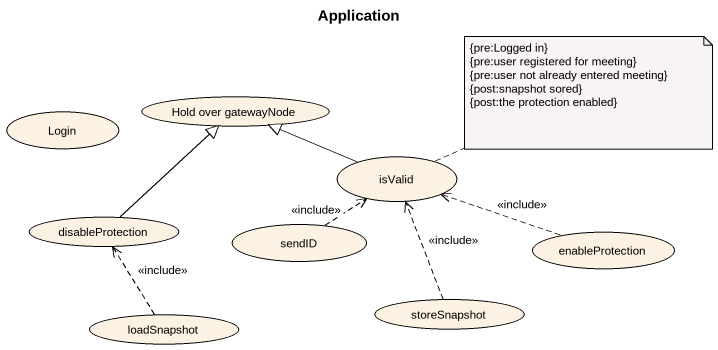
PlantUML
@startuml
title Application
usecase Login
usecase "Hold over gatewayNode" as Hold_over_gatewayNode
usecase isValid
usecase disableProtection
usecase sendID
usecase enableProtection
usecase storeSnapshot
usecase loadSnapshot
isValid -left-|> Hold_over_gatewayNode
disableProtection -up-|> Hold_over_gatewayNode
sendID .up.> isValid : <<include>>
enableProtection .left.> isValid : <<include>>
storeSnapshot .up.> isValid : <<include>>
loadSnapshot .up.> disableProtection : <<include>>
note right of isValid
  {pre:Logged in}
  {pre:user registered for meeting}
  {pre:user not already entered meeting}
  {post:snapshot sored}
  {post:the protection enabled}
end note
@enduml
